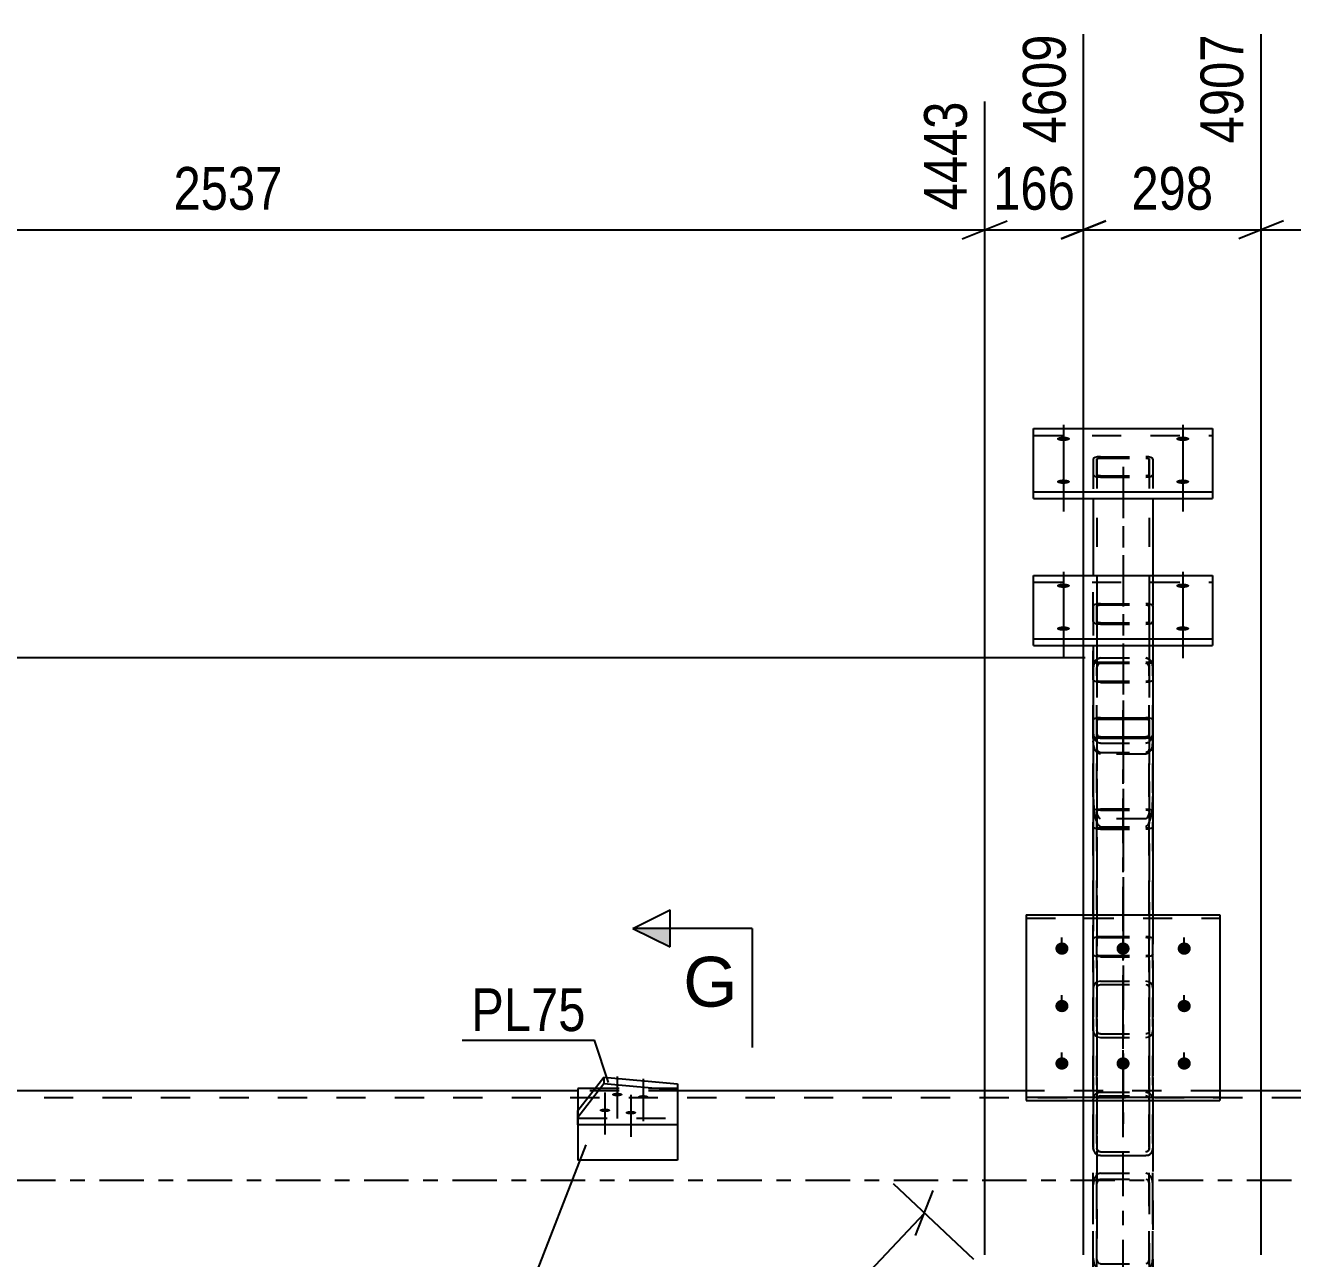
# Model space of a CAD drawing. Header units: millimetres. Extents: x -147 to 1042, y -583 to 258.
# Drawn here: x 105.8 to 190.8, y -5.3 to 77.4 of the extents above; entities that cross this region are included whole.
import ezdxf

# ---------------------------------------------------------------- set-up
doc = ezdxf.new("R2010")
doc.units = ezdxf.units.MM
doc.linetypes.add('DXK_LINE_DOT2', pattern=[3.9198, 1.9599, -1.9599])
doc.linetypes.add('DXK_LINE_DOT3', pattern=[5.9187, 2.979, -0.9799, 0.9799, -0.9799])
doc.styles.add('Arial', font='arial.ttf', dxfattribs={"height": 0.2})
doc.styles.add('Arial Narrow', font='ARIALN.TTF', dxfattribs={"height": 0.2})

# ---------------------------------------------------------------- blocks, each defined once
blk = doc.blocks.new('Bolt-335478933-8510 - 4163')
at = {"linetype": 'Continuous'}
for points in [[(183.412, 39.713), (183.32, 39.716), (183.233, 39.726), (183.153, 39.741), (183.085, 39.762), (183.031, 39.788), (182.993, 39.817), (182.974, 39.847), (182.974, 39.879), (182.993, 39.91), (183.031, 39.938), (183.085, 39.964), (183.153, 39.985), (183.233, 40.001), (183.32, 40.01), (183.412, 40.014), (183.503, 40.01), (183.591, 40.001), (183.67, 39.985), (183.739, 39.964), (183.793, 39.938), (183.83, 39.91), (183.849, 39.879), (183.849, 39.847), (183.83, 39.817), (183.793, 39.788), (183.739, 39.762), (183.67, 39.741), (183.591, 39.726), (183.503, 39.716)], [(183.412, 36.839), (183.32, 36.842), (183.233, 36.852), (183.153, 36.867), (183.085, 36.889), (183.031, 36.914), (182.993, 36.943), (182.974, 36.974), (182.974, 37.005), (182.993, 37.036), (183.031, 37.065), (183.085, 37.09), (183.153, 37.111), (183.233, 37.127), (183.32, 37.137), (183.412, 37.14), (183.503, 37.137), (183.591, 37.127), (183.67, 37.111), (183.739, 37.09), (183.793, 37.065), (183.83, 37.036), (183.849, 37.005), (183.849, 36.974), (183.83, 36.943), (183.793, 36.914), (183.739, 36.889), (183.67, 36.867), (183.591, 36.852), (183.503, 36.842)]]:
    blk.add_hatch(color=1, dxfattribs=at).paths.add_polyline_path(points)
at = {"color": 1, "linetype": 'Continuous'}
for p, q in [((183.412, 40.803), (183.412, 37.871)), ((183.412, 37.929), (183.412, 34.997))]:
    blk.add_line(p, q, dxfattribs=at)
blk = doc.blocks.new('Part-335478933-4329 - 4163')
at = {"color": 7, "linetype": 'DXK_LINE_DOT2'}
for p, q in [((177.448, 13.062), (177.411, 12.889)), ((177.411, 12.889), (177.411, 5.353)), ((177.552, 13.208), (177.448, 13.062)), ((177.707, 13.306), (177.552, 13.208)), ((177.651, 12.889), (177.669, 12.975)), ((177.651, 12.889), (177.651, 2.157)), ((177.669, 12.975), (177.721, 13.049)), ((177.891, 13.34), (177.707, 13.306)), ((177.721, 13.049), (177.799, 13.097)), ((177.799, 13.097), (177.891, 13.115)), ((177.891, 13.34), (180.931, 13.34)), ((177.891, 13.115), (180.931, 13.115)), ((181.115, 13.306), (180.931, 13.34)), ((180.931, 13.115), (181.023, 13.097)), ((181.023, 13.097), (181.101, 13.049)), ((181.101, 13.049), (181.153, 12.975)), ((181.271, 13.208), (181.115, 13.306)), ((181.153, 12.975), (181.171, 12.889)), ((181.171, 12.889), (181.171, 2.157)), ((181.375, 13.062), (181.271, 13.208)), ((181.411, 12.889), (181.375, 13.062)), ((181.411, 12.889), (181.411, 5.353)), ((177.411, 10.032), (177.448, 9.86)), ((177.448, 9.86), (177.552, 9.713)), ((177.552, 9.713), (177.707, 9.616)), ((177.669, 9.946), (177.651, 10.032)), ((177.721, 9.873), (177.669, 9.946)), ((177.707, 9.616), (177.891, 9.581)), ((177.799, 9.824), (177.721, 9.873)), ((177.891, 9.807), (177.799, 9.824)), ((177.891, 9.807), (180.931, 9.807)), ((177.891, 9.581), (180.931, 9.581)), ((181.023, 9.824), (180.931, 9.807)), ((180.931, 9.581), (181.115, 9.616)), ((181.101, 9.873), (181.023, 9.824)), ((181.153, 9.946), (181.101, 9.873)), ((181.115, 9.616), (181.271, 9.713)), ((181.171, 10.032), (181.153, 9.946)), ((181.271, 9.713), (181.375, 9.86)), ((181.375, 9.86), (181.411, 10.032)), ((177.411, 5.392), (177.448, 5.588)), ((177.669, 5.49), (177.651, 5.392)), ((177.721, 5.573), (177.669, 5.49)), ((177.707, 5.864), (177.891, 5.903)), ((177.799, 5.628), (177.721, 5.573)), ((177.891, 5.648), (177.799, 5.628)), ((177.891, 5.903), (180.931, 5.903)), ((177.891, 5.648), (180.931, 5.648)), ((180.931, 5.903), (181.115, 5.864)), ((181.023, 5.628), (180.931, 5.648)), ((181.101, 5.573), (181.023, 5.628)), ((181.153, 5.49), (181.101, 5.573)), ((181.171, 5.392), (181.153, 5.49)), ((181.375, 5.588), (181.411, 5.392)), ((177.651, 2.157), (177.669, 2.06)), ((177.669, 2.06), (177.721, 1.977)), ((177.721, 1.977), (177.799, 1.921)), ((177.799, 1.921), (177.891, 1.902)), ((177.891, 1.902), (180.931, 1.902)), ((180.931, 1.902), (181.023, 1.921)), ((181.023, 1.921), (181.101, 1.977)), ((181.101, 1.977), (181.153, 2.06)), ((181.153, 2.06), (181.171, 2.157))]:
    blk.add_line(p, q, dxfattribs=at)
at = {"color": 7, "linetype": 'DXK_LINE_DOT3'}
blk.add_line((179.411, 3.775), (179.411, 11.461), dxfattribs=at)
at = {"color": 2, "linetype": 'Continuous'}
for p, q in [((177.411, 5.353), (177.411, 2.157)), ((181.411, 5.353), (181.411, 2.157)), ((177.448, 1.962), (177.411, 2.157)), ((181.411, 2.157), (181.375, 1.962)), ((177.891, 1.647), (177.707, 1.685)), ((177.891, 1.647), (180.931, 1.647)), ((181.115, 1.685), (180.931, 1.647))]:
    blk.add_line(p, q, dxfattribs=at)
at = {"color": 7, "linetype": 'DXK_LINE_DOT2'}
for centre, start, end in [((177.912, 5.412), 114.31996, 159.24168), ((180.91, 5.412), 20.75832, 65.68004)]:
    blk.add_arc(centre, 0.496, start, end, dxfattribs=at)
at = {"color": 2, "linetype": 'Continuous'}
for centre, start, end in [((177.912, 2.138), 200.75832, 245.68004), ((180.91, 2.138), 294.31996, 339.24168)]:
    blk.add_arc(centre, 0.496, start, end, dxfattribs=at)
blk = doc.blocks.new('Part-335478933-4401 - 4163')
at = {"color": 7, "linetype": 'DXK_LINE_DOT2'}
for p, q in [((177.552, 34.82), (177.707, 34.969)), ((177.707, 34.969), (177.891, 35.021)), ((177.891, 35.021), (180.931, 35.021)), ((180.931, 35.021), (181.115, 34.969)), ((181.115, 34.969), (181.271, 34.82)), ((177.411, 34.335), (177.448, 34.598)), ((177.411, 34.335), (177.411, 2.157)), ((177.448, 34.598), (177.552, 34.82)), ((177.669, 34.467), (177.651, 34.335)), ((177.651, 34.335), (177.651, 2.157)), ((177.721, 34.578), (177.669, 34.467)), ((177.799, 34.652), (177.721, 34.578)), ((177.891, 34.678), (177.799, 34.652)), ((177.891, 34.678), (180.931, 34.678)), ((181.023, 34.652), (180.931, 34.678)), ((181.101, 34.578), (181.023, 34.652)), ((181.153, 34.467), (181.101, 34.578)), ((181.171, 34.335), (181.153, 34.467)), ((181.171, 34.335), (181.171, 2.157)), ((181.271, 34.82), (181.375, 34.598)), ((181.375, 34.598), (181.411, 34.335)), ((181.411, 34.335), (181.411, 2.157)), ((177.448, 29.731), (177.411, 29.994)), ((177.651, 29.994), (177.669, 29.863)), ((177.669, 29.863), (177.721, 29.751)), ((177.721, 29.751), (177.799, 29.677)), ((181.023, 29.677), (181.101, 29.751)), ((181.101, 29.751), (181.153, 29.863)), ((181.153, 29.863), (181.171, 29.994)), ((181.411, 29.994), (181.375, 29.731)), ((177.552, 29.509), (177.448, 29.731)), ((177.707, 29.36), (177.552, 29.509)), ((177.891, 29.308), (177.707, 29.36)), ((177.799, 29.677), (177.891, 29.651)), ((177.891, 29.651), (180.931, 29.651)), ((177.891, 29.308), (180.931, 29.308)), ((180.931, 29.651), (181.023, 29.677)), ((181.115, 29.36), (180.931, 29.308)), ((181.271, 29.509), (181.115, 29.36)), ((181.375, 29.731), (181.271, 29.509)), ((177.448, 5.588), (177.411, 5.392)), ((177.651, 5.392), (177.669, 5.49)), ((177.669, 5.49), (177.721, 5.573)), ((177.891, 5.903), (177.707, 5.864)), ((177.721, 5.573), (177.799, 5.628)), ((177.799, 5.628), (177.891, 5.648)), ((177.891, 5.903), (180.931, 5.903)), ((177.891, 5.648), (180.931, 5.648)), ((181.115, 5.864), (180.931, 5.903)), ((180.931, 5.648), (181.023, 5.628)), ((181.023, 5.628), (181.101, 5.573)), ((181.101, 5.573), (181.153, 5.49)), ((181.153, 5.49), (181.171, 5.392)), ((181.411, 5.392), (181.375, 5.588)), ((177.411, 2.157), (177.448, 1.962)), ((177.669, 2.06), (177.651, 2.157)), ((177.721, 1.977), (177.669, 2.06)), ((177.799, 1.921), (177.721, 1.977)), ((177.891, 1.902), (177.799, 1.921)), ((177.891, 1.902), (180.931, 1.902)), ((181.023, 1.921), (180.931, 1.902)), ((181.101, 1.977), (181.023, 1.921)), ((181.153, 2.06), (181.101, 1.977)), ((181.171, 2.157), (181.153, 2.06)), ((181.375, 1.962), (181.411, 2.157)), ((177.707, 1.685), (177.891, 1.647)), ((177.891, 1.647), (180.931, 1.647)), ((180.931, 1.647), (181.115, 1.685))]:
    blk.add_line(p, q, dxfattribs=at)
at = {"color": 7, "linetype": 'DXK_LINE_DOT3'}
blk.add_line((179.411, 32.165), (179.411, 3.775), dxfattribs=at)
at = {"color": 7, "linetype": 'DXK_LINE_DOT2'}
for centre, start, end in [((177.912, 5.412), 114.31995, 159.24168), ((180.91, 5.412), 20.75832, 65.68005), ((177.912, 2.138), 200.75832, 245.68005), ((180.91, 2.138), 294.31995, 339.24168)]:
    blk.add_arc(centre, 0.496, start, end, dxfattribs=at)
blk = doc.blocks.new('Part-335478933-4410 - 4163')
at = {"color": 2, "linetype": 'Continuous'}
for p, q in [((172.911, 17.788), (185.911, 17.788)), ((172.911, 17.788), (172.911, 5.353)), ((185.911, 17.788), (185.911, 5.353)), ((172.911, 5.572), (185.911, 5.572)), ((172.911, 5.353), (185.911, 5.353))]:
    blk.add_line(p, q, dxfattribs=at)
at = {"color": 7, "linetype": 'DXK_LINE_DOT2'}
blk.add_line((172.911, 17.569), (185.911, 17.569), dxfattribs=at)
blk = doc.blocks.new('Part-335478933-4421 - 4163')
at = {"color": 7, "linetype": 'DXK_LINE_DOT2'}
for p, q in [((177.411, -127.168), (177.411, 29.994)), ((177.411, 29.994), (177.448, 29.731)), ((181.375, 29.731), (181.411, 29.994)), ((181.411, 29.994), (181.411, -127.168)), ((177.448, 29.1), (177.411, 29.431)), ((177.448, 29.731), (177.552, 29.509)), ((177.552, 28.82), (177.448, 29.1)), ((177.552, 29.509), (177.651, 29.414)), ((177.651, 29.414), (177.651, -127.168)), ((177.669, 28.841), (177.651, 28.903)), ((181.153, 28.841), (181.171, 28.903)), ((181.171, 29.414), (181.271, 29.509)), ((181.171, -127.168), (181.171, 29.414)), ((181.271, 29.509), (181.375, 29.731)), ((181.375, 29.1), (181.271, 28.82)), ((181.375, 29.1), (181.411, 29.431)), ((177.707, 28.633), (177.552, 28.82)), ((177.669, 28.841), (177.707, 28.78)), ((177.707, 28.78), (177.721, 28.766)), ((177.891, 28.567), (177.707, 28.633)), ((177.721, 28.766), (177.799, 28.72)), ((177.799, 28.72), (177.891, 28.687)), ((177.891, 28.687), (180.931, 28.687)), ((180.931, 28.567), (177.891, 28.567)), ((180.931, 28.687), (181.023, 28.72)), ((181.115, 28.633), (180.931, 28.567)), ((181.023, 28.72), (181.101, 28.766)), ((181.101, 28.766), (181.115, 28.78)), ((181.115, 28.78), (181.153, 28.841)), ((181.271, 28.82), (181.115, 28.633)), ((177.411, 25.728), (177.448, 24.95)), ((181.375, 24.95), (181.411, 25.728)), ((177.448, 24.95), (177.552, 24.291)), ((177.669, 24.687), (177.651, 24.917)), ((177.707, 24.509), (177.669, 24.687)), ((181.153, 24.687), (181.115, 24.509)), ((181.171, 24.917), (181.153, 24.687)), ((181.271, 24.291), (181.375, 24.95)), ((177.552, 24.291), (177.707, 23.85)), ((177.721, 24.457), (177.707, 24.509)), ((177.707, 23.85), (177.891, 23.696)), ((177.799, 24.309), (177.721, 24.457)), ((177.891, 24.232), (177.799, 24.309)), ((180.931, 24.232), (177.891, 24.232)), ((181.023, 24.309), (180.931, 24.232)), ((180.931, 23.696), (181.115, 23.85)), ((181.101, 24.457), (181.023, 24.309)), ((181.115, 24.509), (181.101, 24.457)), ((181.115, 23.85), (181.271, 24.291)), ((177.891, 23.696), (180.931, 23.696))]:
    blk.add_line(p, q, dxfattribs=at)
blk = doc.blocks.new('Part-335478933-8506 - 4163')
at = {"color": 2, "linetype": 'Continuous'}
for p, q in [((177.448, 30.907), (177.411, 30.844)), ((177.411, 29.806), (177.411, 30.844)), ((177.552, 30.96), (177.448, 30.907)), ((177.707, 30.996), (177.552, 30.96)), ((177.651, 30.844), (177.669, 30.876)), ((177.651, 29.806), (177.651, 30.844)), ((177.669, 30.876), (177.721, 30.902)), ((177.891, 31.008), (177.707, 30.996)), ((177.721, 30.902), (177.799, 30.92)), ((177.799, 30.92), (177.891, 30.926)), ((177.891, 31.008), (180.931, 31.008)), ((177.891, 30.926), (180.931, 30.926)), ((181.115, 30.996), (180.931, 31.008)), ((180.931, 30.926), (181.023, 30.92)), ((181.023, 30.92), (181.101, 30.902)), ((181.101, 30.902), (181.153, 30.876)), ((181.271, 30.96), (181.115, 30.996)), ((181.153, 30.876), (181.171, 30.844)), ((181.171, 30.844), (181.171, 29.806)), ((181.375, 30.907), (181.271, 30.96)), ((181.411, 30.844), (181.375, 30.907)), ((181.411, 29.806), (181.411, 30.844)), ((177.411, 29.806), (177.411, 17.788)), ((177.411, 29.806), (177.448, 29.744)), ((177.448, 29.744), (177.552, 29.69)), ((177.669, 29.775), (177.651, 29.806)), ((177.721, 29.748), (177.669, 29.775)), ((177.799, 29.731), (177.721, 29.748)), ((181.101, 29.748), (181.023, 29.731)), ((181.153, 29.775), (181.101, 29.748)), ((181.171, 29.806), (181.153, 29.775)), ((181.271, 29.69), (181.375, 29.744)), ((181.375, 29.744), (181.411, 29.806)), ((181.411, 29.806), (181.411, 17.788)), ((177.552, 29.69), (177.707, 29.655)), ((177.707, 29.655), (177.891, 29.642)), ((177.891, 29.724), (177.799, 29.731)), ((177.891, 29.724), (180.931, 29.724)), ((177.891, 29.642), (180.931, 29.642)), ((181.023, 29.731), (180.931, 29.724)), ((180.931, 29.642), (181.115, 29.655)), ((181.115, 29.655), (181.271, 29.69))]:
    blk.add_line(p, q, dxfattribs=at)
at = {"color": 7, "linetype": 'DXK_LINE_DOT2'}
for p, q in [((177.411, 30.844), (177.411, 29.806)), ((177.651, 30.844), (177.651, 15.146)), ((181.411, 30.844), (181.411, 29.806)), ((181.171, 29.806), (181.171, 15.146)), ((177.411, 15.146), (177.411, 17.788)), ((181.411, 17.788), (181.411, 15.146)), ((177.411, 16.184), (177.448, 16.246)), ((177.448, 16.246), (177.552, 16.3)), ((177.552, 16.3), (177.707, 16.335)), ((177.669, 16.215), (177.651, 16.184)), ((177.721, 16.242), (177.669, 16.215)), ((177.707, 16.335), (177.891, 16.348)), ((177.799, 16.259), (177.721, 16.242)), ((177.891, 16.266), (177.799, 16.259)), ((177.891, 16.348), (180.931, 16.348)), ((177.891, 16.266), (180.931, 16.266)), ((180.931, 16.348), (181.115, 16.335)), ((181.023, 16.259), (180.931, 16.266)), ((181.101, 16.242), (181.023, 16.259)), ((181.153, 16.215), (181.101, 16.242)), ((181.115, 16.335), (181.271, 16.3)), ((181.171, 16.184), (181.153, 16.215)), ((181.271, 16.3), (181.375, 16.246)), ((181.375, 16.246), (181.411, 16.184)), ((177.448, 15.083), (177.411, 15.146)), ((177.552, 15.03), (177.448, 15.083)), ((177.707, 14.994), (177.552, 15.03)), ((177.651, 15.146), (177.669, 15.115)), ((177.669, 15.115), (177.721, 15.088)), ((177.891, 14.982), (177.707, 14.994)), ((177.721, 15.088), (177.799, 15.07)), ((177.799, 15.07), (177.891, 15.064)), ((177.891, 15.064), (180.931, 15.064)), ((177.891, 14.982), (180.931, 14.982)), ((180.931, 15.064), (181.023, 15.07)), ((181.115, 14.994), (180.931, 14.982)), ((181.023, 15.07), (181.101, 15.088)), ((181.101, 15.088), (181.153, 15.115)), ((181.271, 15.03), (181.115, 14.994)), ((181.153, 15.115), (181.171, 15.146)), ((181.375, 15.083), (181.271, 15.03)), ((181.411, 15.146), (181.375, 15.083))]:
    blk.add_line(p, q, dxfattribs=at)
blk = doc.blocks.new('Part-335478933-4426 - 4163')
at = {"color": 2, "linetype": 'Continuous'}
for p, q in [((144.016, 6.155), (142.857, 6.155)), ((142.857, 6.155), (142.857, 4.666)), ((142.857, 3.717), (142.857, 1.355)), ((149.542, 3.717), (149.542, 1.355)), ((149.542, 1.355), (142.857, 1.355))]:
    blk.add_line(p, q, dxfattribs=at)
at = {"color": 7, "linetype": 'DXK_LINE_DOT2'}
for p, q in [((149.542, 6.155), (144.016, 6.155)), ((149.542, 6.155), (149.542, 3.717)), ((142.857, 4.666), (142.857, 3.717))]:
    blk.add_line(p, q, dxfattribs=at)
blk = doc.blocks.new('Part-335478933-4478 - 4163')
at = {"color": 2, "linetype": 'Continuous'}
for p, q in [((142.857, 6), (-7.6, 6)), ((172.911, 6), (149.542, 6)), ((209.26, 6), (185.911, 6))]:
    blk.add_line(p, q, dxfattribs=at)
at = {"color": 7, "linetype": 'DXK_LINE_DOT2'}
for p, q in [((149.542, 6), (142.857, 6)), ((185.911, 6), (172.911, 6)), ((548.042, 5.52), (-7.6, 5.52))]:
    blk.add_line(p, q, dxfattribs=at)
at = {"color": 7, "linetype": 'DXK_LINE_DOT3'}
blk.add_line((-7.6, 0), (548.042, 0), dxfattribs=at)
blk = doc.blocks.new('Part-335478933-4499 - 4163')
at = {"color": 2, "linetype": 'Continuous'}
for p, q in [((142.857, 4.666), (144.605, 6.913)), ((144.605, 6.913), (149.542, 6.463)), ((144.605, 6.913), (144.605, 6.462)), ((144.605, 6.462), (142.857, 4.215)), ((149.542, 6.012), (144.605, 6.462)), ((149.542, 6.463), (149.542, 3.717)), ((142.857, 3.717), (142.857, 4.666)), ((149.542, 3.717), (142.857, 3.717))]:
    blk.add_line(p, q, dxfattribs=at)
at = {"color": 7, "linetype": 'DXK_LINE_DOT2'}
blk.add_line((142.857, 4.168), (149.542, 4.168), dxfattribs=at)
blk = doc.blocks.new('Bolt-335478933-4511 - 4163')
at = {"linetype": 'Continuous'}
for points in [[(175.311, 15.119), (175.22, 15.128), (175.132, 15.155), (175.052, 15.198), (174.984, 15.256), (174.93, 15.326), (174.893, 15.405), (174.874, 15.489), (174.874, 15.576), (174.893, 15.66), (174.93, 15.739), (174.984, 15.809), (175.052, 15.867), (175.132, 15.91), (175.22, 15.937), (175.311, 15.946), (175.403, 15.937), (175.49, 15.91), (175.57, 15.867), (175.638, 15.809), (175.692, 15.739), (175.73, 15.66), (175.749, 15.576), (175.749, 15.489), (175.73, 15.405), (175.692, 15.326), (175.638, 15.256), (175.57, 15.198), (175.49, 15.155), (175.403, 15.128)], [(179.411, 15.119), (179.32, 15.128), (179.232, 15.155), (179.152, 15.198), (179.084, 15.256), (179.03, 15.326), (178.993, 15.405), (178.974, 15.489), (178.974, 15.576), (178.993, 15.66), (179.03, 15.739), (179.084, 15.809), (179.152, 15.867), (179.232, 15.91), (179.32, 15.937), (179.411, 15.946), (179.503, 15.937), (179.59, 15.91), (179.67, 15.867), (179.738, 15.809), (179.792, 15.739), (179.83, 15.66), (179.849, 15.576), (179.849, 15.489), (179.83, 15.405), (179.792, 15.326), (179.738, 15.256), (179.67, 15.198), (179.59, 15.155), (179.503, 15.128)], [(183.511, 15.119), (183.42, 15.128), (183.332, 15.155), (183.252, 15.198), (183.184, 15.256), (183.13, 15.326), (183.093, 15.405), (183.074, 15.489), (183.074, 15.576), (183.093, 15.66), (183.13, 15.739), (183.184, 15.809), (183.252, 15.867), (183.332, 15.91), (183.42, 15.937), (183.511, 15.946), (183.603, 15.937), (183.69, 15.91), (183.77, 15.867), (183.838, 15.809), (183.892, 15.739), (183.93, 15.66), (183.949, 15.576), (183.949, 15.489), (183.93, 15.405), (183.892, 15.326), (183.838, 15.256), (183.77, 15.198), (183.69, 15.155), (183.603, 15.128)], [(175.311, 11.266), (175.22, 11.275), (175.132, 11.302), (175.052, 11.345), (174.984, 11.403), (174.93, 11.473), (174.893, 11.552), (174.874, 11.636), (174.874, 11.723), (174.893, 11.807), (174.93, 11.886), (174.984, 11.956), (175.052, 12.014), (175.132, 12.057), (175.22, 12.084), (175.311, 12.093), (175.403, 12.084), (175.49, 12.057), (175.57, 12.014), (175.638, 11.956), (175.692, 11.886), (175.73, 11.807), (175.749, 11.723), (175.749, 11.636), (175.73, 11.552), (175.692, 11.473), (175.638, 11.403), (175.57, 11.345), (175.49, 11.302), (175.403, 11.275)], [(183.511, 11.266), (183.42, 11.275), (183.332, 11.302), (183.252, 11.345), (183.184, 11.403), (183.13, 11.473), (183.093, 11.552), (183.074, 11.636), (183.074, 11.723), (183.093, 11.807), (183.13, 11.886), (183.184, 11.956), (183.252, 12.014), (183.332, 12.057), (183.42, 12.084), (183.511, 12.093), (183.603, 12.084), (183.69, 12.057), (183.77, 12.014), (183.838, 11.956), (183.892, 11.886), (183.93, 11.807), (183.949, 11.723), (183.949, 11.636), (183.93, 11.552), (183.892, 11.473), (183.838, 11.403), (183.77, 11.345), (183.69, 11.302), (183.603, 11.275)], [(175.311, 7.413), (175.22, 7.422), (175.132, 7.449), (175.052, 7.492), (174.984, 7.55), (174.93, 7.62), (174.893, 7.699), (174.874, 7.784), (174.874, 7.87), (174.893, 7.955), (174.93, 8.034), (174.984, 8.104), (175.052, 8.161), (175.132, 8.205), (175.22, 8.231), (175.311, 8.24), (175.403, 8.231), (175.49, 8.205), (175.57, 8.161), (175.638, 8.104), (175.692, 8.034), (175.73, 7.955), (175.749, 7.87), (175.749, 7.784), (175.73, 7.699), (175.692, 7.62), (175.638, 7.55), (175.57, 7.492), (175.49, 7.449), (175.403, 7.422)], [(179.411, 7.413), (179.32, 7.422), (179.232, 7.449), (179.152, 7.492), (179.084, 7.55), (179.03, 7.62), (178.993, 7.699), (178.974, 7.784), (178.974, 7.87), (178.993, 7.955), (179.03, 8.034), (179.084, 8.104), (179.152, 8.161), (179.232, 8.205), (179.32, 8.231), (179.411, 8.24), (179.503, 8.231), (179.59, 8.205), (179.67, 8.161), (179.738, 8.104), (179.792, 8.034), (179.83, 7.955), (179.849, 7.87), (179.849, 7.784), (179.83, 7.699), (179.792, 7.62), (179.738, 7.55), (179.67, 7.492), (179.59, 7.449), (179.503, 7.422)], [(183.511, 7.413), (183.42, 7.422), (183.332, 7.449), (183.252, 7.492), (183.184, 7.55), (183.13, 7.62), (183.093, 7.699), (183.074, 7.784), (183.074, 7.87), (183.093, 7.955), (183.13, 8.034), (183.184, 8.104), (183.252, 8.161), (183.332, 8.205), (183.42, 8.231), (183.511, 8.24), (183.603, 8.231), (183.69, 8.205), (183.77, 8.161), (183.838, 8.104), (183.892, 8.034), (183.93, 7.955), (183.949, 7.87), (183.949, 7.784), (183.93, 7.699), (183.892, 7.62), (183.838, 7.55), (183.77, 7.492), (183.69, 7.449), (183.603, 7.422)]]:
    blk.add_hatch(color=1, dxfattribs=at).paths.add_polyline_path(points)
at = {"color": 1, "linetype": 'Continuous'}
for p, q in [((175.311, 15.136), (175.311, 16.271)), ((179.411, 15.136), (179.411, 16.271)), ((183.511, 15.136), (183.511, 16.271)), ((175.311, 11.283), (175.311, 12.418)), ((183.511, 11.283), (183.511, 12.418)), ((175.311, 7.43), (175.311, 8.566)), ((179.411, 7.43), (179.411, 8.566)), ((183.511, 7.43), (183.511, 8.566))]:
    blk.add_line(p, q, dxfattribs=at)
blk = doc.blocks.new('Bolt-335478933-4513 - 4163')
at = {"linetype": 'Continuous'}
for points in [[(145.495, 5.867), (145.57, 5.864), (145.642, 5.856), (145.707, 5.844), (145.763, 5.826), (145.807, 5.806), (145.838, 5.782), (145.853, 5.757), (145.853, 5.731), (145.838, 5.706), (145.807, 5.682), (145.763, 5.662), (145.707, 5.644), (145.642, 5.632), (145.57, 5.624), (145.495, 5.621), (145.42, 5.624), (145.349, 5.632), (145.284, 5.644), (145.228, 5.662), (145.184, 5.682), (145.153, 5.706), (145.137, 5.731), (145.137, 5.757), (145.153, 5.782), (145.184, 5.806), (145.228, 5.826), (145.284, 5.844), (145.349, 5.856), (145.42, 5.864)], [(147.235, 5.709), (147.31, 5.706), (147.381, 5.698), (147.446, 5.685), (147.502, 5.668), (147.547, 5.647), (147.577, 5.624), (147.593, 5.599), (147.593, 5.573), (147.577, 5.548), (147.547, 5.524), (147.502, 5.503), (147.446, 5.486), (147.381, 5.473), (147.31, 5.465), (147.235, 5.463), (147.16, 5.465), (147.088, 5.473), (147.023, 5.486), (146.967, 5.503), (146.923, 5.524), (146.892, 5.548), (146.877, 5.573), (146.877, 5.599), (146.892, 5.624), (146.923, 5.647), (146.967, 5.668), (147.023, 5.685), (147.088, 5.698), (147.16, 5.706)], [(144.673, 4.809), (144.747, 4.807), (144.819, 4.799), (144.884, 4.786), (144.94, 4.769), (144.984, 4.748), (145.015, 4.724), (145.031, 4.699), (145.031, 4.673), (145.015, 4.648), (144.984, 4.625), (144.94, 4.604), (144.884, 4.587), (144.819, 4.574), (144.747, 4.566), (144.673, 4.563), (144.598, 4.566), (144.526, 4.574), (144.461, 4.587), (144.405, 4.604), (144.361, 4.625), (144.33, 4.648), (144.315, 4.673), (144.315, 4.699), (144.33, 4.724), (144.361, 4.748), (144.405, 4.769), (144.461, 4.786), (144.526, 4.799), (144.598, 4.807)], [(146.412, 4.651), (146.487, 4.648), (146.558, 4.641), (146.624, 4.628), (146.68, 4.61), (146.724, 4.59), (146.754, 4.566), (146.77, 4.541), (146.77, 4.515), (146.754, 4.49), (146.724, 4.466), (146.68, 4.446), (146.624, 4.428), (146.558, 4.416), (146.487, 4.408), (146.412, 4.405), (146.337, 4.408), (146.266, 4.416), (146.2, 4.428), (146.145, 4.446), (146.1, 4.466), (146.07, 4.49), (146.054, 4.515), (146.054, 4.541), (146.07, 4.566), (146.1, 4.59), (146.145, 4.61), (146.2, 4.628), (146.266, 4.641), (146.337, 4.648)]]:
    blk.add_hatch(color=1, dxfattribs=at).paths.add_polyline_path(points)
at = {"color": 1, "linetype": 'Continuous'}
for p, q in [((145.495, 6.947), (145.495, 4.128)), ((147.235, 6.789), (147.235, 3.969)), ((144.673, 5.889), (144.673, 3.07)), ((146.412, 5.731), (146.412, 2.912))]:
    blk.add_line(p, q, dxfattribs=at)
blk = doc.blocks.new('Part-335478933-4618 - 4163')
at = {"color": 7, "linetype": 'DXK_LINE_DOT2'}
for p, q in [((177.707, 34.969), (177.552, 34.82)), ((177.891, 35.021), (177.707, 34.969)), ((177.891, 35.021), (180.931, 35.021)), ((181.115, 34.969), (180.931, 35.021)), ((181.271, 34.82), (181.115, 34.969)), ((177.448, 34.598), (177.411, 34.335)), ((177.411, -103.377), (177.411, 34.335)), ((177.552, 34.82), (177.448, 34.598)), ((177.651, 34.335), (177.669, 34.467)), ((177.651, -103.377), (177.651, 34.335)), ((177.669, 34.467), (177.721, 34.578)), ((177.721, 34.578), (177.799, 34.652)), ((177.799, 34.652), (177.891, 34.678)), ((177.891, 34.678), (180.931, 34.678)), ((180.931, 34.678), (181.023, 34.652)), ((181.023, 34.652), (181.101, 34.578)), ((181.101, 34.578), (181.153, 34.467)), ((181.153, 34.467), (181.171, 34.335)), ((181.171, -103.377), (181.171, 34.335)), ((181.375, 34.598), (181.271, 34.82)), ((181.411, 34.335), (181.375, 34.598)), ((181.411, -103.377), (181.411, 34.335)), ((177.411, 29.994), (177.448, 29.731)), ((177.669, 29.863), (177.651, 29.994)), ((177.721, 29.751), (177.669, 29.863)), ((177.799, 29.677), (177.721, 29.751)), ((181.101, 29.751), (181.023, 29.677)), ((181.153, 29.863), (181.101, 29.751)), ((181.171, 29.994), (181.153, 29.863)), ((181.375, 29.731), (181.411, 29.994)), ((177.448, 29.731), (177.552, 29.509)), ((177.552, 29.509), (177.707, 29.36)), ((177.707, 29.36), (177.891, 29.308)), ((177.891, 29.651), (177.799, 29.677)), ((177.891, 29.651), (180.931, 29.651)), ((177.891, 29.308), (180.931, 29.308)), ((181.023, 29.677), (180.931, 29.651)), ((180.931, 29.308), (181.115, 29.36)), ((181.115, 29.36), (181.271, 29.509)), ((181.271, 29.509), (181.375, 29.731)), ((177.448, -99.782), (177.411, -99.987)), ((177.552, -99.608), (177.448, -99.782)), ((177.707, -99.492), (177.552, -99.608)), ((177.651, -99.987), (177.669, -99.885)), ((177.669, -99.885), (177.721, -99.798)), ((177.891, -99.452), (177.707, -99.492)), ((177.721, -99.798), (177.799, -99.74)), ((177.799, -99.74), (177.891, -99.719)), ((177.891, -99.452), (180.931, -99.452)), ((177.891, -99.719), (180.931, -99.719)), ((181.115, -99.492), (180.931, -99.452)), ((180.931, -99.719), (181.023, -99.74)), ((181.023, -99.74), (181.101, -99.798)), ((181.101, -99.798), (181.153, -99.885)), ((181.271, -99.608), (181.115, -99.492)), ((181.153, -99.885), (181.171, -99.987)), ((181.375, -99.782), (181.271, -99.608)), ((181.411, -99.987), (181.375, -99.782)), ((177.411, -103.377), (177.448, -103.582)), ((177.448, -103.582), (177.552, -103.756)), ((177.669, -103.48), (177.651, -103.377)), ((177.721, -103.567), (177.669, -103.48)), ((177.799, -103.625), (177.721, -103.567)), ((177.891, -103.645), (177.799, -103.625)), ((177.891, -103.645), (180.931, -103.645)), ((181.023, -103.625), (180.931, -103.645)), ((181.101, -103.567), (181.023, -103.625)), ((181.153, -103.48), (181.101, -103.567)), ((181.171, -103.377), (181.153, -103.48)), ((181.271, -103.756), (181.375, -103.582)), ((181.375, -103.582), (181.411, -103.377)), ((177.552, -103.756), (177.707, -103.872)), ((177.707, -103.872), (177.891, -103.913)), ((177.891, -103.913), (180.931, -103.913)), ((180.931, -103.913), (181.115, -103.872)), ((181.115, -103.872), (181.271, -103.756))]:
    blk.add_line(p, q, dxfattribs=at)
at = {"color": 7, "linetype": 'DXK_LINE_DOT3'}
blk.add_line((179.411, -101.682), (179.411, 32.165), dxfattribs=at)
blk = doc.blocks.new('Part-335478933-4634 - 4163')
at = {"color": 7, "linetype": 'DXK_LINE_DOT2'}
for p, q in [((177.891, 0.469), (177.707, 0.41)), ((177.799, 0.051), (177.891, 0.081)), ((177.891, 0.469), (180.931, 0.469)), ((177.891, 0.081), (180.931, 0.081)), ((181.115, 0.41), (180.931, 0.469)), ((180.931, 0.081), (181.023, 0.051)), ((177.448, -0.01), (177.411, -0.307)), ((177.411, -49.984), (177.411, -0.307)), ((177.651, -0.307), (177.669, -0.159)), ((177.651, -49.631), (177.651, -0.307)), ((181.153, -0.159), (181.171, -0.307)), ((181.171, -0.307), (181.171, -49.631)), ((181.411, -0.307), (181.375, -0.01)), ((181.411, -49.984), (181.411, -0.307)), ((177.411, -5.224), (177.434, -5.407)), ((177.434, -5.407), (177.448, -5.521)), ((177.669, -5.373), (177.651, -5.224)), ((177.707, -5.942), (177.891, -6.001)), ((177.891, -5.613), (177.799, -5.583)), ((177.891, -5.613), (180.931, -5.613)), ((181.023, -5.583), (180.931, -5.613)), ((180.931, -6.001), (181.115, -5.942)), ((181.171, -5.224), (181.153, -5.373)), ((181.375, -5.521), (181.389, -5.407)), ((181.389, -5.407), (181.411, -5.224)), ((177.891, -6.001), (180.931, -6.001)), ((177.448, -46.637), (177.411, -46.978)), ((177.552, -46.347), (177.448, -46.637)), ((177.707, -46.154), (177.552, -46.347)), ((177.651, -46.625), (177.669, -46.524)), ((177.669, -46.524), (177.707, -46.445)), ((177.891, -46.086), (177.707, -46.154)), ((177.707, -46.445), (177.721, -46.422)), ((177.799, -46.357), (177.721, -46.422)), ((177.891, -46.324), (177.799, -46.357)), ((180.931, -46.086), (177.891, -46.086)), ((180.931, -46.324), (177.891, -46.324)), ((181.115, -46.154), (180.931, -46.086)), ((181.023, -46.357), (180.931, -46.324)), ((181.101, -46.422), (181.023, -46.357)), ((181.115, -46.445), (181.101, -46.422)), ((181.271, -46.347), (181.115, -46.154)), ((181.153, -46.524), (181.115, -46.445)), ((181.171, -46.625), (181.153, -46.524)), ((181.375, -46.637), (181.271, -46.347)), ((181.411, -46.978), (181.375, -46.637)), ((177.411, -49.984), (177.448, -50.006)), ((177.448, -50.006), (177.552, -50.024)), ((177.552, -50.024), (177.707, -50.037)), ((177.669, -49.711), (177.651, -49.631)), ((177.707, -49.745), (177.669, -49.711)), ((177.721, -49.764), (177.707, -49.745)), ((177.707, -50.037), (177.891, -50.041)), ((177.721, -49.764), (177.799, -49.802)), ((177.799, -49.802), (177.891, -49.804)), ((177.891, -49.804), (180.931, -49.804)), ((177.891, -50.041), (180.931, -50.041)), ((180.931, -49.804), (181.023, -49.802)), ((180.931, -50.041), (181.115, -50.037)), ((181.023, -49.802), (181.101, -49.764)), ((181.115, -49.745), (181.101, -49.764)), ((181.153, -49.711), (181.115, -49.745)), ((181.115, -50.037), (181.271, -50.024)), ((181.171, -49.631), (181.153, -49.711)), ((181.271, -50.024), (181.375, -50.006)), ((181.375, -50.006), (181.411, -49.984))]:
    blk.add_line(p, q, dxfattribs=at)
for centre, radius, start, end in [((178.144, -0.151), 0.711, 127.9406, 168.60473), ((178.018, -0.229), 0.355, 127.9406, 168.60473), ((180.804, -0.229), 0.355, 11.39527, 52.0594), ((180.678, -0.151), 0.711, 11.39527, 52.0594), ((178.144, -5.381), 0.711, 191.39527, 232.0594), ((178.018, -5.303), 0.355, 191.39527, 232.0594), ((180.804, -5.303), 0.355, 307.9406, 348.60473), ((180.678, -5.381), 0.711, 307.9406, 348.60473)]:
    blk.add_arc(centre, radius, start, end, dxfattribs=at)
blk = doc.blocks.new('Part-335478933-8499 - 4163')
at = {"color": 7, "linetype": 'DXK_LINE_DOT3'}
blk.add_line((179.411, 47.376), (179.411, 14.816), dxfattribs=at)
at = {"color": 7, "linetype": 'DXK_LINE_DOT2'}
for p, q in [((177.448, 38.558), (177.411, 38.496)), ((177.411, 38.496), (177.411, 35.854)), ((177.411, 38.496), (177.411, 35.854)), ((177.552, 38.611), (177.448, 38.558)), ((177.707, 38.647), (177.552, 38.611)), ((177.651, 38.496), (177.669, 38.527)), ((177.651, 37.458), (177.651, 38.496)), ((177.651, 38.496), (177.651, 23.697)), ((177.669, 38.527), (177.721, 38.554)), ((177.891, 38.659), (177.707, 38.647)), ((177.721, 38.554), (177.799, 38.571)), ((177.799, 38.571), (177.891, 38.578)), ((177.891, 38.659), (180.931, 38.659)), ((177.891, 38.578), (180.931, 38.578)), ((181.115, 38.647), (180.931, 38.659)), ((180.931, 38.578), (181.023, 38.571)), ((181.023, 38.571), (181.101, 38.554)), ((181.101, 38.554), (181.153, 38.527)), ((181.271, 38.611), (181.115, 38.647)), ((181.153, 38.527), (181.171, 38.496)), ((181.171, 37.458), (181.171, 38.496)), ((181.171, 38.496), (181.171, 23.697)), ((181.375, 38.558), (181.271, 38.611)), ((181.411, 38.496), (181.375, 38.558)), ((181.411, 38.496), (181.411, 23.697)), ((177.411, 37.458), (177.448, 37.395)), ((177.448, 37.395), (177.552, 37.342)), ((177.669, 37.427), (177.651, 37.458)), ((177.721, 37.4), (177.669, 37.427)), ((177.799, 37.382), (177.721, 37.4)), ((181.101, 37.4), (181.023, 37.382)), ((181.153, 37.427), (181.101, 37.4)), ((181.171, 37.458), (181.153, 37.427)), ((181.271, 37.342), (181.375, 37.395)), ((181.375, 37.395), (181.411, 37.458)), ((177.552, 37.342), (177.707, 37.307)), ((177.707, 37.307), (177.891, 37.294)), ((177.891, 37.376), (177.799, 37.382)), ((177.891, 37.376), (180.931, 37.376)), ((177.891, 37.294), (180.931, 37.294)), ((181.023, 37.382), (180.931, 37.376)), ((180.931, 37.294), (181.115, 37.307)), ((181.115, 37.307), (181.271, 37.342)), ((177.411, 30.844), (177.411, 23.697)), ((181.411, 30.844), (181.411, 23.697)), ((177.411, 24.734), (177.448, 24.797)), ((177.448, 24.797), (177.552, 24.85)), ((177.552, 24.85), (177.707, 24.886)), ((177.669, 24.766), (177.651, 24.734)), ((177.721, 24.792), (177.669, 24.766)), ((177.707, 24.886), (177.891, 24.898)), ((177.799, 24.81), (177.721, 24.792)), ((177.891, 24.816), (177.799, 24.81)), ((177.891, 24.898), (180.931, 24.898)), ((177.891, 24.816), (180.931, 24.816)), ((180.931, 24.898), (181.115, 24.886)), ((181.023, 24.81), (180.931, 24.816)), ((181.101, 24.792), (181.023, 24.81)), ((181.153, 24.766), (181.101, 24.792)), ((181.115, 24.886), (181.271, 24.85)), ((181.171, 24.734), (181.153, 24.766)), ((181.271, 24.85), (181.375, 24.797)), ((181.375, 24.797), (181.411, 24.734)), ((177.448, 23.634), (177.411, 23.697)), ((177.552, 23.581), (177.448, 23.634)), ((177.707, 23.545), (177.552, 23.581)), ((177.651, 23.697), (177.669, 23.665)), ((177.669, 23.665), (177.721, 23.639)), ((177.891, 23.533), (177.707, 23.545)), ((177.721, 23.639), (177.799, 23.621)), ((177.799, 23.621), (177.891, 23.615)), ((177.891, 23.615), (180.931, 23.615)), ((177.891, 23.533), (180.931, 23.533)), ((180.931, 23.615), (181.023, 23.621)), ((181.115, 23.545), (180.931, 23.533)), ((181.023, 23.621), (181.101, 23.639)), ((181.101, 23.639), (181.153, 23.665)), ((181.271, 23.581), (181.115, 23.545)), ((181.153, 23.665), (181.171, 23.697)), ((181.375, 23.634), (181.271, 23.581)), ((181.411, 23.697), (181.375, 23.634))]:
    blk.add_line(p, q, dxfattribs=at)
at = {"color": 2, "linetype": 'Continuous'}
for p, q in [((177.411, 35.854), (177.411, 30.844)), ((181.411, 35.854), (181.411, 30.844))]:
    blk.add_line(p, q, dxfattribs=at)
blk = doc.blocks.new('Part-335478933-8500 - 4163')
at = {"color": 2, "linetype": 'Continuous'}
for p, q in [((173.411, 35.854), (173.411, 40.547)), ((173.411, 40.547), (185.411, 40.547)), ((185.411, 40.547), (185.411, 35.854)), ((173.411, 36.305), (185.411, 36.305)), ((173.411, 35.854), (185.411, 35.854))]:
    blk.add_line(p, q, dxfattribs=at)
at = {"color": 7, "linetype": 'DXK_LINE_DOT2'}
blk.add_line((173.411, 40.096), (185.411, 40.096), dxfattribs=at)
blk = doc.blocks.new('Part-335478933-8503 - 4163')
at = {"color": 7, "linetype": 'DXK_LINE_DOT2'}
for p, q in [((177.552, 48.462), (177.448, 48.408)), ((177.707, 48.497), (177.552, 48.462)), ((177.891, 48.51), (177.707, 48.497)), ((177.891, 48.51), (180.931, 48.51)), ((181.115, 48.497), (180.931, 48.51)), ((181.271, 48.462), (181.115, 48.497)), ((181.375, 48.408), (181.271, 48.462)), ((177.448, 48.408), (177.411, 48.346)), ((177.411, 48.346), (177.411, 45.704)), ((177.411, 48.327), (177.411, 45.704)), ((177.651, 48.346), (177.669, 48.377)), ((177.651, 47.308), (177.651, 48.346)), ((177.651, 48.346), (177.651, 33.547)), ((177.669, 48.377), (177.721, 48.404)), ((177.721, 48.404), (177.799, 48.421)), ((177.799, 48.421), (177.891, 48.428)), ((177.891, 48.428), (180.931, 48.428)), ((180.931, 48.428), (181.023, 48.421)), ((181.023, 48.421), (181.101, 48.404)), ((181.101, 48.404), (181.153, 48.377)), ((181.153, 48.377), (181.171, 48.346)), ((181.171, 47.308), (181.171, 48.346)), ((181.171, 48.346), (181.171, 33.547)), ((181.411, 48.346), (181.375, 48.408)), ((181.411, 48.346), (181.411, 33.547)), ((177.411, 47.308), (177.448, 47.245)), ((177.448, 47.245), (177.552, 47.192)), ((177.552, 47.192), (177.707, 47.157)), ((177.669, 47.277), (177.651, 47.308)), ((177.721, 47.25), (177.669, 47.277)), ((177.707, 47.157), (177.891, 47.144)), ((177.799, 47.232), (177.721, 47.25)), ((177.891, 47.226), (177.799, 47.232)), ((177.891, 47.226), (180.931, 47.226)), ((177.891, 47.144), (180.931, 47.144)), ((181.023, 47.232), (180.931, 47.226)), ((180.931, 47.144), (181.115, 47.157)), ((181.101, 47.25), (181.023, 47.232)), ((181.153, 47.277), (181.101, 47.25)), ((181.115, 47.157), (181.271, 47.192)), ((181.171, 47.308), (181.153, 47.277)), ((181.271, 47.192), (181.375, 47.245)), ((181.375, 47.245), (181.411, 47.308)), ((177.411, 33.547), (177.411, 40.547)), ((181.411, 40.547), (181.411, 33.547)), ((177.411, 34.584), (177.448, 34.647)), ((177.448, 34.647), (177.552, 34.7)), ((177.552, 34.7), (177.707, 34.736)), ((177.669, 34.616), (177.651, 34.584)), ((177.721, 34.642), (177.669, 34.616)), ((177.707, 34.736), (177.891, 34.748)), ((177.799, 34.66), (177.721, 34.642)), ((177.891, 34.666), (177.799, 34.66)), ((177.891, 34.748), (180.931, 34.748)), ((177.891, 34.666), (180.931, 34.666)), ((180.931, 34.748), (181.115, 34.736)), ((181.023, 34.66), (180.931, 34.666)), ((181.101, 34.642), (181.023, 34.66)), ((181.153, 34.616), (181.101, 34.642)), ((181.115, 34.736), (181.271, 34.7)), ((181.171, 34.584), (181.153, 34.616)), ((181.271, 34.7), (181.375, 34.647)), ((181.375, 34.647), (181.411, 34.584)), ((177.448, 33.484), (177.411, 33.547)), ((177.552, 33.431), (177.448, 33.484)), ((177.707, 33.395), (177.552, 33.431)), ((177.651, 33.547), (177.669, 33.515)), ((177.669, 33.515), (177.721, 33.489)), ((177.891, 33.383), (177.707, 33.395)), ((177.721, 33.489), (177.799, 33.471)), ((177.799, 33.471), (177.891, 33.465)), ((177.891, 33.465), (180.931, 33.465)), ((177.891, 33.383), (180.931, 33.383)), ((180.931, 33.465), (181.023, 33.471)), ((181.115, 33.395), (180.931, 33.383)), ((181.023, 33.471), (181.101, 33.489)), ((181.101, 33.489), (181.153, 33.515)), ((181.271, 33.431), (181.115, 33.395)), ((181.153, 33.515), (181.171, 33.547)), ((181.375, 33.484), (181.271, 33.431)), ((181.411, 33.547), (181.375, 33.484))]:
    blk.add_line(p, q, dxfattribs=at)
at = {"color": 7, "linetype": 'DXK_LINE_DOT3'}
blk.add_line((179.411, 47.827), (179.411, 34.066), dxfattribs=at)
at = {"color": 2, "linetype": 'Continuous'}
for p, q in [((177.411, 45.704), (177.411, 40.547)), ((181.411, 45.704), (181.411, 40.547))]:
    blk.add_line(p, q, dxfattribs=at)
blk = doc.blocks.new('Part-335478933-8504 - 4163')
at = {"color": 2, "linetype": 'Continuous'}
for p, q in [((173.411, 45.704), (173.411, 50.397)), ((173.411, 50.397), (185.411, 50.397)), ((185.411, 50.397), (185.411, 45.704)), ((173.411, 46.155), (185.411, 46.155)), ((173.411, 45.704), (185.411, 45.704))]:
    blk.add_line(p, q, dxfattribs=at)
at = {"color": 7, "linetype": 'DXK_LINE_DOT2'}
blk.add_line((173.411, 49.946), (185.411, 49.946), dxfattribs=at)
blk = doc.blocks.new('Bolt-335478933-8509 - 4163')
at = {"linetype": 'Continuous'}
for points in [[(175.412, 39.713), (175.32, 39.716), (175.233, 39.726), (175.153, 39.741), (175.085, 39.762), (175.031, 39.788), (174.993, 39.817), (174.974, 39.847), (174.974, 39.879), (174.993, 39.91), (175.031, 39.938), (175.085, 39.964), (175.153, 39.985), (175.233, 40.001), (175.32, 40.01), (175.412, 40.014), (175.503, 40.01), (175.591, 40.001), (175.67, 39.985), (175.739, 39.964), (175.793, 39.938), (175.83, 39.91), (175.849, 39.879), (175.849, 39.847), (175.83, 39.817), (175.793, 39.788), (175.739, 39.762), (175.67, 39.741), (175.591, 39.726), (175.503, 39.716)], [(175.412, 36.839), (175.32, 36.842), (175.233, 36.852), (175.153, 36.867), (175.085, 36.889), (175.031, 36.914), (174.993, 36.943), (174.974, 36.974), (174.974, 37.005), (174.993, 37.036), (175.031, 37.065), (175.085, 37.09), (175.153, 37.111), (175.233, 37.127), (175.32, 37.137), (175.412, 37.14), (175.503, 37.137), (175.591, 37.127), (175.67, 37.111), (175.739, 37.09), (175.793, 37.065), (175.83, 37.036), (175.849, 37.005), (175.849, 36.974), (175.83, 36.943), (175.793, 36.914), (175.739, 36.889), (175.67, 36.867), (175.591, 36.852), (175.503, 36.842)]]:
    blk.add_hatch(color=1, dxfattribs=at).paths.add_polyline_path(points)
at = {"color": 1, "linetype": 'Continuous'}
for p, q in [((175.412, 40.803), (175.412, 37.871)), ((175.412, 37.929), (175.412, 34.997))]:
    blk.add_line(p, q, dxfattribs=at)
blk = doc.blocks.new('Bolt-335478933-8513 - 4163')
at = {"linetype": 'Continuous'}
for points in [[(175.412, 49.563), (175.32, 49.566), (175.233, 49.576), (175.153, 49.591), (175.085, 49.613), (175.031, 49.638), (174.993, 49.667), (174.974, 49.698), (174.974, 49.729), (174.993, 49.76), (175.031, 49.789), (175.085, 49.814), (175.153, 49.835), (175.233, 49.851), (175.32, 49.86), (175.412, 49.864), (175.503, 49.86), (175.591, 49.851), (175.67, 49.835), (175.739, 49.814), (175.793, 49.789), (175.83, 49.76), (175.849, 49.729), (175.849, 49.698), (175.83, 49.667), (175.793, 49.638), (175.739, 49.613), (175.67, 49.591), (175.591, 49.576), (175.503, 49.566)], [(175.412, 46.689), (175.32, 46.692), (175.233, 46.702), (175.153, 46.718), (175.085, 46.739), (175.031, 46.764), (174.993, 46.793), (174.974, 46.824), (174.974, 46.855), (174.993, 46.886), (175.031, 46.915), (175.085, 46.94), (175.153, 46.961), (175.233, 46.977), (175.32, 46.987), (175.412, 46.99), (175.503, 46.987), (175.591, 46.977), (175.67, 46.961), (175.739, 46.94), (175.793, 46.915), (175.83, 46.886), (175.849, 46.855), (175.849, 46.824), (175.83, 46.793), (175.793, 46.764), (175.739, 46.739), (175.67, 46.718), (175.591, 46.702), (175.503, 46.692)]]:
    blk.add_hatch(color=1, dxfattribs=at).paths.add_polyline_path(points)
at = {"color": 1, "linetype": 'Continuous'}
for p, q in [((175.412, 50.653), (175.412, 47.721)), ((175.412, 47.779), (175.412, 44.847))]:
    blk.add_line(p, q, dxfattribs=at)
blk = doc.blocks.new('Bolt-335478933-8514 - 4163')
at = {"linetype": 'Continuous'}
for points in [[(183.412, 49.563), (183.32, 49.566), (183.233, 49.576), (183.153, 49.591), (183.085, 49.613), (183.031, 49.638), (182.993, 49.667), (182.974, 49.698), (182.974, 49.729), (182.993, 49.76), (183.031, 49.789), (183.085, 49.814), (183.153, 49.835), (183.233, 49.851), (183.32, 49.86), (183.412, 49.864), (183.503, 49.86), (183.591, 49.851), (183.67, 49.835), (183.739, 49.814), (183.793, 49.789), (183.83, 49.76), (183.849, 49.729), (183.849, 49.698), (183.83, 49.667), (183.793, 49.638), (183.739, 49.613), (183.67, 49.591), (183.591, 49.576), (183.503, 49.566)], [(183.412, 46.689), (183.32, 46.692), (183.233, 46.702), (183.153, 46.718), (183.085, 46.739), (183.031, 46.764), (182.993, 46.793), (182.974, 46.824), (182.974, 46.855), (182.993, 46.886), (183.031, 46.915), (183.085, 46.94), (183.153, 46.961), (183.233, 46.977), (183.32, 46.987), (183.412, 46.99), (183.503, 46.987), (183.591, 46.977), (183.67, 46.961), (183.739, 46.94), (183.793, 46.915), (183.83, 46.886), (183.849, 46.855), (183.849, 46.824), (183.83, 46.793), (183.793, 46.764), (183.739, 46.739), (183.67, 46.718), (183.591, 46.702), (183.503, 46.692)]]:
    blk.add_hatch(color=1, dxfattribs=at).paths.add_polyline_path(points)
at = {"color": 1, "linetype": 'Continuous'}
for p, q in [((183.412, 50.653), (183.412, 47.721)), ((183.412, 47.779), (183.412, 44.847))]:
    blk.add_line(p, q, dxfattribs=at)
blk = doc.blocks.new('StraightDimension-335478933-5184 - 4163')
at = {"color": 7, "linetype": 'Continuous'}
blk.add_line((176.88, 35.021), (-118.483, 35.021), dxfattribs=at)
blk = doc.blocks.new('StraightDimension-335478933-5512 - 4163')
at = {"color": 7, "linetype": 'Continuous'}
for p, q in [((176.76, -5), (176.76, 76.841)), ((170.134, -5), (170.134, 72.341)), ((168.634, 63.128), (171.634, 64.328)), ((178.26, 64.328), (175.26, 63.128)), ((170.134, 63.728), (176.76, 63.728))]:
    blk.add_line(p, q, dxfattribs=at)
at = {"color": 0}
blk.add_wipeout([(176.789, 64.478), (176.789, 68.678), (170.105, 68.678), (170.105, 64.478)], dxfattribs=at)
at = {"color": 3, "style": 'Arial Narrow'}
blk.add_text('166', height=2.8633, dxfattribs=at).set_placement((170.705, 65.078))
at = {"color": 0, "linetype": 'Continuous'}
blk.add_wipeout([(176.16, 77.441), (171.96, 77.441), (171.96, 68.928), (176.16, 68.928)], dxfattribs=at)
at = {"color": 3, "linetype": 'Continuous', "style": 'Arial Narrow'}
blk.add_text('4609', height=2.8633, rotation=90.00021, dxfattribs=at).set_placement((175.56, 69.528))
blk = doc.blocks.new('StraightDimension-335478933-5335 - 4163')
at = {"color": 7, "linetype": 'Continuous'}
for p, q in [((169.405, -5.315), (164.02, -0.25)), ((165.505, -3.706), (166.686, -0.699)), ((115.362, -56.149), (166.096, -2.203)), ((118.672, -59.261), (113.286, -54.197)), ((115.953, -54.645), (114.772, -57.653))]:
    blk.add_line(p, q, dxfattribs=at)
at = {"color": 0}
blk.add_wipeout([(143.098, -25.561), (140.039, -22.684), (134.207, -28.885), (137.267, -31.763)], dxfattribs=at)
at = {"color": 3, "style": 'Arial Narrow'}
blk.add_text('1851', height=2.8633, rotation=46.75909, dxfattribs=at).set_placement((137.241, -30.914))
blk = doc.blocks.new('StraightDimension-335478933-5499 - 4163')
at = {"color": 7, "linetype": 'Continuous'}
for p, q in [((170.134, -5), (170.134, 72.341)), ((168.634, 63.128), (171.634, 64.328)), ((68.667, 63.728), (170.134, 63.728))]:
    blk.add_line(p, q, dxfattribs=at)
at = {"color": 0}
blk.add_wipeout([(123.657, 64.478), (123.657, 68.678), (115.144, 68.678), (115.144, 64.478)], dxfattribs=at)
at = {"color": 3, "style": 'Arial Narrow'}
blk.add_text('2537', height=2.8633, dxfattribs=at).set_placement((115.744, 65.078))
at = {"color": 0, "linetype": 'Continuous'}
blk.add_wipeout([(169.534, 72.941), (165.334, 72.941), (165.334, 64.428), (169.534, 64.428)], dxfattribs=at)
at = {"color": 3, "linetype": 'Continuous', "style": 'Arial Narrow'}
blk.add_text('4443', height=2.8633, rotation=90.00021, dxfattribs=at).set_placement((168.934, 65.028))
blk = doc.blocks.new('StraightDimension-335478933-5522 - 4163')
at = {"color": 7, "linetype": 'Continuous'}
for p, q in [((176.76, -5), (176.76, 76.841)), ((188.665, -5), (188.665, 76.841)), ((175.26, 63.128), (178.26, 64.328)), ((190.165, 64.328), (187.165, 63.128)), ((176.76, 63.728), (188.665, 63.728))]:
    blk.add_line(p, q, dxfattribs=at)
at = {"color": 0}
blk.add_wipeout([(186.055, 64.478), (186.055, 68.678), (179.371, 68.678), (179.371, 64.478)], dxfattribs=at)
at = {"color": 3, "style": 'Arial Narrow'}
blk.add_text('298', height=2.8633, dxfattribs=at).set_placement((179.971, 65.078))
at = {"color": 0, "linetype": 'Continuous'}
blk.add_wipeout([(188.065, 77.441), (183.865, 77.441), (183.865, 68.928), (188.065, 68.928)], dxfattribs=at)
at = {"color": 3, "linetype": 'Continuous', "style": 'Arial Narrow'}
blk.add_text('4907', height=2.8633, rotation=90.00021, dxfattribs=at).set_placement((187.465, 69.528))
blk = doc.blocks.new('StraightDimension-335478933-5532 - 4163')
at = {"color": 7, "linetype": 'Continuous'}
for p, q in [((188.665, -5), (188.665, 76.841)), ((190.165, 64.328), (187.165, 63.128)), ((188.665, 63.728), (290.135, 63.728))]:
    blk.add_line(p, q, dxfattribs=at)
blk = doc.blocks.new('SectionMark-335478933-5693 - 4163')
at = {"linetype": 'Continuous'}
for points in [[(149.051, 16.89), (149.051, 15.64), (146.551, 16.89)], [(149.051, -13.008), (149.051, -14.258), (146.551, -14.258)]]:
    blk.add_hatch(color=6, dxfattribs=at).paths.add_polyline_path(points)
at = {"color": 6, "linetype": 'Continuous'}
for p, q in [((146.551, 16.89), (149.051, 18.14)), ((149.051, 15.64), (149.051, 18.14)), ((154.551, 16.89), (146.551, 16.89)), ((146.551, 16.89), (149.051, 15.64)), ((154.551, 16.89), (154.551, 8.89)), ((154.551, -14.258), (154.551, -6.258)), ((146.551, -14.258), (149.051, -13.008)), ((149.051, -13.008), (149.051, -15.508)), ((154.551, -14.258), (146.551, -14.258)), ((149.051, -15.508), (146.551, -14.258))]:
    blk.add_line(p, q, dxfattribs=at)
at = {"color": 0, "linetype": 'Continuous'}
for points in [[(153.551, 11.64), (153.551, 15.14), (149.922, 15.14), (149.922, 11.64)], [(153.551, -12.508), (153.551, -9.008), (149.922, -9.008), (149.922, -12.508)]]:
    blk.add_wipeout(points, dxfattribs=at)
at = {"color": 3, "linetype": 'Continuous', "style": 'Arial'}
for p in [(149.922, 11.64), (149.922, -12.508)]:
    blk.add_text('G', height=3.343, dxfattribs=at).set_placement(p)
blk = doc.blocks.new('Mark-335478933-4422 - 4163')
at = {"color": 30, "linetype": 'Continuous'}
for p in [(143.389, 2.367), (129.019, -11.723)]:
    blk.add_line(p, (137.895, -11.723), dxfattribs=at)
at = {"color": 0}
blk.add_wipeout([(137.295, -11.123), (137.295, -8.123), (129.619, -8.123), (129.619, -11.123)], dxfattribs=at)
blk.add_wipeout([(137.295, -11.123), (137.295, -8.123), (129.619, -8.123), (129.619, -11.123)], dxfattribs=at)
at = {"color": 3, "style": 'Arial Narrow'}
blk.add_text('PL76', height=2.8633, dxfattribs=at).set_placement((129.619, -11.123))
blk = doc.blocks.new('Mark-335478933-4495 - 4163')
at = {"color": 30, "linetype": 'Continuous'}
for p in [(135.104, 9.401), (144.902, 6.562)]:
    blk.add_line(p, (143.979, 9.401), dxfattribs=at)
at = {"color": 0}
blk.add_wipeout([(143.379, 10.001), (143.379, 13.001), (135.704, 13.001), (135.704, 10.001)], dxfattribs=at)
blk.add_wipeout([(143.379, 10.001), (143.379, 13.001), (135.704, 13.001), (135.704, 10.001)], dxfattribs=at)
at = {"color": 3, "style": 'Arial Narrow'}
blk.add_text('PL75', height=2.8633, dxfattribs=at).set_placement((135.704, 10.001))

msp = doc.modelspace()

# ---------------------------------------------------------------- block references
for name in ['Part-335478933-8504 - 4163', 'Bolt-335478933-8513 - 4163', 'Bolt-335478933-8514 - 4163', 'Part-335478933-8503 - 4163', 'Part-335478933-8499 - 4163', 'Bolt-335478933-8509 - 4163', 'Bolt-335478933-8510 - 4163', 'Part-335478933-8500 - 4163', 'Part-335478933-4401 - 4163', 'Part-335478933-4618 - 4163', 'Part-335478933-8506 - 4163', 'Part-335478933-4421 - 4163', 'Part-335478933-4410 - 4163', 'Bolt-335478933-4511 - 4163', 'Part-335478933-4329 - 4163', 'Part-335478933-4478 - 4163', 'Part-335478933-4499 - 4163', 'Bolt-335478933-4513 - 4163', 'Part-335478933-4426 - 4163', 'Part-335478933-4634 - 4163']:
    msp.add_blockref(name, (0, 0))

# ---------------------------------------------------------------- next in the draw order: block references
msp.add_blockref('StraightDimension-335478933-5184 - 4163', (0, 0))

# ---------------------------------------------------------------- next in the draw order: block references
msp.add_blockref('StraightDimension-335478933-5512 - 4163', (0, 0))

# ---------------------------------------------------------------- next in the draw order: block references
for name in ['StraightDimension-335478933-5522 - 4163', 'StraightDimension-335478933-5335 - 4163']:
    msp.add_blockref(name, (0, 0))

# ---------------------------------------------------------------- next in the draw order: block references
for name in ['StraightDimension-335478933-5499 - 4163', 'StraightDimension-335478933-5532 - 4163']:
    msp.add_blockref(name, (0, 0))

# ---------------------------------------------------------------- next in the draw order: block references
for name in ['SectionMark-335478933-5693 - 4163', 'Mark-335478933-4495 - 4163', 'Mark-335478933-4422 - 4163']:
    msp.add_blockref(name, (0, 0))

doc.saveas('drawing.dxf')
